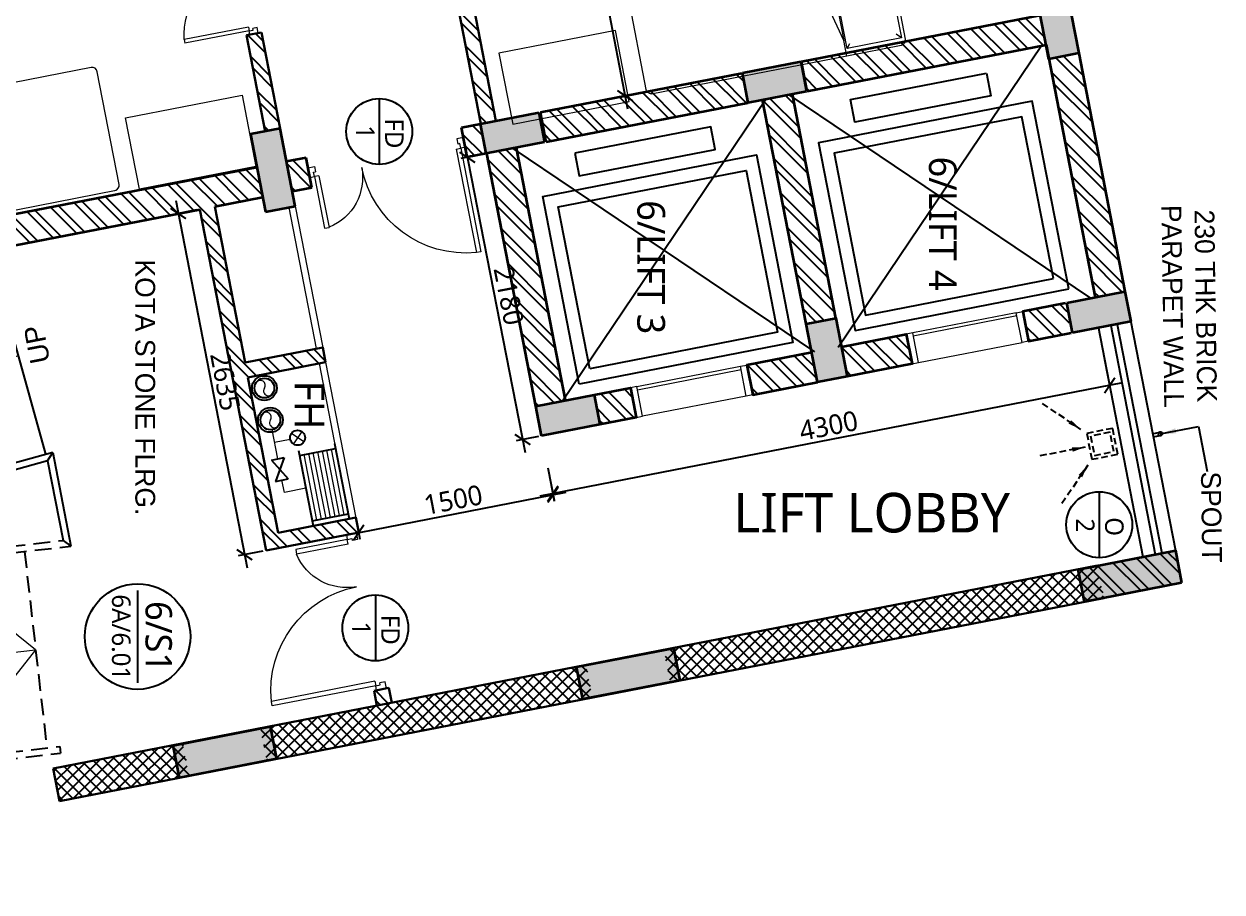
# Model space of a CAD drawing. Header units: millimetres. Extents: x -1127141 to 1597693, y -1835560 to -399335.
# Drawn here: x 1377542 to 1386623, y -521985 to -515405 of the extents above; entities that cross this region are included whole.
import ezdxf
from ezdxf.enums import TextEntityAlignment as Align

# ---------------------------------------------------------------- set-up
doc = ezdxf.new("R2010")
doc.units = ezdxf.units.MM
doc.header["$MEASUREMENT"] = 0
doc.header["$PDMODE"] = 67
doc.linetypes.add('DASHED2', pattern=[0.375, 0.25, -0.125])
doc.linetypes.add('HIDDEN2', pattern=[4.7625, 3.175, -1.5875])
for name, color, linetype in [('A-Anno Tags', 6, 'Continuous'), ('A-Elevation', 4, 'Continuous'), ('A-Steps', 3, 'Continuous'), ('A-Wall Patt', 8, 'Continuous'), ('Anno_Frames', 7, 'Continuous'), ('Anno_Labels', 7, 'Continuous'), ('Dimension', 32, 'Continuous'), ('elel', 6, 'Continuous'), ('S-Conc Patt', 9, 'Continuous')]:
    doc.layers.add(name, color=color, linetype=linetype)
for name, color, linetype, lineweight in [('A-Detail Lines', 8, 'Continuous', 25), ('A-Door', 4, 'Continuous', 9), ('A-Wall Sec', 1, 'Continuous', 30), ('A-WIN', 5, 'Continuous', 25), ('column hatch', 12, 'Continuous', 5), ('frntr', 32, 'Continuous', 9), ('S-Concrete', 40, 'Continuous', 30), ('STAIR', 3, 'Continuous', 9), ('text', 7, 'Continuous', 9), ('Wall HATCH', 8, 'Continuous', 15)]:
    doc.layers.add(name, color=color, linetype=linetype, lineweight=lineweight)
doc.styles.add('IIITD @ 100', font='trebuc.ttf', dxfattribs={"height": 210})
doc.styles.get("Standard").update_dxf_attribs({"font": 'trebuc.ttf'})
doc.dimstyles.new('IIITD_WD_M @ 100', dxfattribs={"dimscale": 100, "dimtxt": 1.5, "dimasz": 1, "dimexe": 0.5, "dimexo": 0.25, "dimgap": 0.3, "dimtad": 1, "dimdec": 0, "dimrnd": 5, "dimzin": 0, "dimdsep": 46, "dimtxsty": 'Standard', "dimblk": 'ARCHTICK', "dimcen": 0.2, "dimdle": 1, "dimclrd": 256, "dimclre": 256, "dimadec": 0, "dimazin": 0, "dimtfac": 1, "dimtdec": 0, "dimtofl": 0, "dimtmove": 0, "dimatfit": 0, "dimfxl": 2, "dimfxlon": 1, "dimtolj": 1, "dimtzin": 0, "dimlwd": -1, "dimlwe": -1, "dimarcsym": 0})
pattern_1 = [(315, (1446119.96, 119232.96), (106.066017, 106.066017), []), (315, (1446119.96, 119162.25), (106.066017, 106.066017), [])]
pattern_2 = [(315, (1445308.53, 119140.81), (106.066017, 106.066017), []), (315, (1445308.53, 119070.1), (106.066017, 106.066017), [])]

# ---------------------------------------------------------------- blocks, each defined once
blk = doc.blocks.new('Lift Door')
at = {"layer": 'A-Door'}
for p, q in [((-15860, -5817.2), (-15860, -6617.2)), ((-15655, -6617.2), (-15655, -5817.2)), ((-15630, -6617.2), (-15630, -5817.2))]:
    blk.add_line(p, q, dxfattribs=at)
for points in [[(-15860, -5767.2), (-15860, -5817.2), (-15630, -5817.2), (-15630, -5767.2)], [(-15860, -6667.2), (-15860, -6617.2), (-15630, -6617.2), (-15630, -6667.2)]]:
    blk.add_lwpolyline(points, dxfattribs=at)
blk = doc.blocks.new('Lift Room')
at = {"layer": 'A-Detail Lines'}
for p, q in [((-15630, 122925.3), (-13680, 124875.3)), ((-15630, 124875.3), (-13680, 122925.3))]:
    blk.add_line(p, q, dxfattribs=at)
blk.add_lwpolyline([(-15430, 124625.3), (-14180, 124625.3), (-14180, 123175.3), (-15430, 123175.3)], close=True, dxfattribs=at)
at = {"layer": 'A-Elevation'}
for points in [[(-15530, 124725.3), (-14080, 124725.3), (-14080, 123075.3), (-15530, 123075.3)], [(-13805, 124425.3), (-13980, 124425.3), (-13980, 123375.3), (-13805, 123375.3)]]:
    blk.add_lwpolyline(points, close=True, dxfattribs=at)
blk = doc.blocks.new('Door 1200')
at = {"layer": 'A-Door', "color": 5, "lineweight": 18}
for p, q in [((524083.6, 16182.3), (524083.6, 16132.3)), ((524083.6, 16182.3), (524158.6, 16182.3)), ((524158.6, 16182.3), (524158.6, 16147.3)), ((524083.6, 16132.3), (524123.6, 16132.3)), ((524123.6, 16147.3), (524123.6, 16132.3)), ((524158.6, 16147.3), (524123.6, 16147.3)), ((524158.6, 16147.3), (524557.1, 16147.3)), ((524158.6, 16112.3), (524158.6, 16147.3)), ((524158.6, 16112.3), (524557.1, 16112.3)), ((524557.1, 16147.3), (524557.1, 16112.3)), ((524083.6, 15032.3), (524123.6, 15032.3)), ((524083.6, 14982.3), (524083.6, 15032.3)), ((524123.6, 15017.3), (524123.6, 15032.3)), ((524158.6, 15017.3), (524123.6, 15017.3)), ((524158.6, 15052.3), (524957.9, 15052.4)), ((524158.6, 15052.3), (524158.6, 15017.3)), ((524158.6, 15017.3), (524957.9, 15017.4)), ((524158.6, 14982.3), (524158.6, 15017.3)), ((524957.9, 15017.4), (524957.9, 15052.4)), ((524083.6, 14982.3), (524158.6, 14982.3))]:
    blk.add_line(p, q, dxfattribs=at)
at = {"layer": 'A-Door', "lineweight": 18}
for centre, radius, start, end in [((524154.5, 16192.8), 410.5, 270.56949, 348.69202), ((524156.8, 14977.8), 804.5, 5.31466, 89.87159)]:
    blk.add_arc(centre, radius, start, end, dxfattribs=at)
blk = doc.blocks.new('Col Hostel Boys')
at = {"layer": 'S-Conc Patt'}
h = blk.add_hatch(color=256, dxfattribs=at)
h.paths.add_polyline_path([(288406.2, -75966.6), (288856.2, -75966.6), (288856.2, -76216.6), (288406.2, -76216.6)])
h.paths.add_polyline_path([(288406.2, -75666.6), (288856.2, -75666.6), (288856.2, -75916.6), (288406.2, -75916.6)])
h.paths.add_polyline_path([(306514.5, -68894.6), (307250.7, -68751.6), (307298.4, -68997), (306562.2, -69140)])
h.paths.add_polyline_path([(290846.8, -72196.7), (290799.1, -71951.3), (291820, -71752.8), (291867.7, -71998.2)])
h.paths.add_polyline_path([(303509.8, -69735.2), (303462.1, -69489.8), (304483, -69291.4), (304530.7, -69536.8)])
h.paths.add_polyline_path([(300344.1, -70350.6), (300296.4, -70105.2), (301317.3, -69906.7), (301365, -70152.1)])
h.paths.add_polyline_path([(297178.3, -70965.9), (297130.6, -70720.5), (298151.5, -70522.1), (298199.2, -70767.5)])
h.paths.add_polyline_path([(294012.6, -71581.3), (293964.9, -71335.9), (294985.8, -71137.5), (295033.5, -71382.9)])
h.paths.add_polyline_path([(301924.3, -61578.1), (301876.5, -61332.7), (302897.4, -61134.3), (302945.1, -61379.7)])
h.paths.add_polyline_path([(298758.5, -62193.5), (298710.8, -61948.1), (299731.7, -61749.6), (299779.4, -61995)])
h.paths.add_polyline_path([(295592.4, -62806.8), (295544.7, -62561.4), (296565.6, -62363), (296613.3, -62608.4)])
h.paths.add_polyline_path([(286095.1, -64652.9), (286047.4, -64407.5), (287068.3, -64209), (287116, -64454.4)])
h.paths.add_polyline_path([(289260.9, -64037.5), (289213.2, -63792.1), (290234.1, -63593.7), (290281.8, -63839.1)])
h.paths.add_polyline_path([(292426.6, -63422.2), (292378.9, -63176.8), (293399.8, -62978.3), (293447.5, -63223.7)])
h.paths.add_polyline_path([(300549, -66714.1), (300592.9, -66939.9), (299856.6, -67083), (299812.8, -66857.2)])
h.paths.add_polyline_path([(300219, -65016.6), (300262.9, -65242.3), (299526.7, -65385.4), (299482.8, -65159.7)])
h.paths.add_polyline_path([(294217.5, -67944.8), (294261.4, -68170.6), (293525.1, -68313.7), (293481.2, -68087.9)])
h.paths.add_polyline_path([(293887.5, -66247.3), (293931.4, -66473.1), (293195.2, -66616.2), (293151.3, -66390.4)])
h.paths.add_polyline_path([(287864.9, -69179.6), (287908.8, -69405.4), (287172.6, -69548.5), (287128.7, -69322.7)])
h.paths.add_polyline_path([(287535, -67482.1), (287578.9, -67707.9), (286842.6, -67851), (286798.7, -67625.2)])
h.paths.add_polyline_path([(310825.1, -66438), (310682, -65701.8), (310927.4, -65654.1), (311070.5, -66390.3)])
h.paths.add_polyline_path([(283907.7, -75916.6), (283158, -75916.6), (283158, -75666.6), (283907.7, -75666.6)])
h.paths.add_polyline_path([(280812.8, -75916.6), (280062.8, -75916.6), (280062.8, -75666.6), (280812.8, -75666.6)])
h.paths.add_polyline_path([(277777.8, -75916.6), (277027.8, -75916.6), (277027.8, -75666.6), (277777.8, -75666.6)])
h.paths.add_polyline_path([(306738.2, -65511.7), (306149.3, -65626.2), (306193.2, -65852), (306782.1, -65737.5)])
h.paths.add_polyline_path([(310230.8, -63380.4), (310087.7, -62644.2), (310333.1, -62596.5), (310476.2, -63332.7)])
h.paths.add_polyline_path([(309491.5, -59577.3), (309348.4, -58841.1), (309593.8, -58793.4), (309736.9, -59529.6)])
h.paths.add_polyline_path([(305137.2, -59659.7), (305579, -59573.8), (305622.9, -59799.6), (305181.1, -59885.5)])
h.paths.add_polyline_path([(305727.7, -62121.6), (305641.8, -61679.9), (305867.6, -61636), (305953.5, -62077.7)])
h.paths.add_polyline_path([(307471.1, -59664.5), (307385.2, -59222.7), (307610.9, -59178.8), (307696.8, -59620.6)])
h.paths.add_polyline_path([(308253.2, -63688.5), (308167.3, -63246.8), (308393.1, -63202.9), (308479, -63644.6)])
h.paths.add_polyline_path([(308072.7, -61553.6), (307630.9, -61639.5), (307587.1, -61413.7), (308028.8, -61327.9)])
h.paths.add_polyline_path([(306253.8, -63622.4), (306339.7, -64064.1), (306113.9, -64108), (306028, -63666.3)])
h.paths.add_polyline_path([(281757.2, -62757.5), (281021, -62900.6), (280973.3, -62655.2), (281709.5, -62512.1)])
h.paths.add_polyline_path([(283927.1, -68417.7), (283812.6, -67828.7), (284038.4, -67784.8), (284152.8, -68373.8)])
h.paths.add_polyline_path([(283226.5, -70316.3), (282490.2, -70459.4), (282446.4, -70233.6), (283182.6, -70090.5)])
h.paths.add_polyline_path([(283806.7, -63867.1), (283070.5, -64010.2), (283022.8, -63764.8), (283759, -63621.7)])
h.paths.add_polyline_path([(289543.9, -77987.4), (289543.9, -78196.1), (289655.6, -78384.9), (289562.4, -78465.1), (289473.3, -78538.2), (289313.9, -78287.4), (289313.9, -77987.4)])
h.paths.add_polyline_path([(282842.8, -76216.6), (282242.8, -76216.6), (282242.8, -75966.6), (282842.8, -75966.6)])
h.paths.add_polyline_path([(277777.8, -76216.6), (277027.8, -76216.6), (277027.8, -75966.6), (277777.8, -75966.6)])
h.paths.add_polyline_path([(285497.8, -75966.6), (286097.8, -75966.6), (286097.8, -76216.6), (285497.8, -76216.6)])
h.paths.add_polyline_path([(280812.8, -76216.6), (280062.8, -76216.6), (280062.8, -75966.6), (280812.8, -75966.6)])
h.paths.add_polyline_path([(282896.4, -68618), (282160.1, -68761.2), (282112.4, -68515.8), (282848.7, -68372.6)])
h.paths.add_polyline_path([(283904.8, -73806), (283168.6, -73949.1), (283120.9, -73703.7), (283857.1, -73560.5)])
h.paths.add_polyline_path([(283524.1, -62414.1), (282787.9, -62557.2), (282740.2, -62311.7), (283476.4, -62168.6)])
h.paths.add_polyline_path([(278214.9, -63446.1), (277478.7, -63589.2), (277431, -63343.8), (278167.2, -63200.7)])
h.paths.add_polyline_path([(279357.6, -69305.9), (278621.4, -69449), (278573.7, -69203.6), (279309.9, -69060.5)])
h.paths.add_polyline_path([(288587.3, -72895.8), (287777.4, -73053.2), (287729.7, -72807.8), (288539.6, -72650.4)])
h.paths.add_polyline_path([(277277.8, -69455.5), (277277.8, -70103.4), (277027.8, -70103.4), (277027.8, -69503.4)])
h.paths.add_polyline_path([(299093.4, -103107.3), (298343.4, -103107.3), (298343.4, -102857.3), (299093.4, -102857.3)])
h.paths.add_polyline_path([(299093.4, -97827.3), (298343.4, -97827.3), (298343.4, -97597.3), (299093.4, -97597.3)])
h.paths.add_polyline_path([(299093.4, -94297.3), (298343.4, -94297.3), (298343.4, -94047.3), (299093.4, -94047.3)])
h.paths.add_polyline_path([(299093.4, -99557.3), (298343.4, -99557.3), (298343.4, -99327.3), (299093.4, -99327.3)])
h.paths.add_polyline_path([(293833.4, -103107.3), (293083.4, -103107.3), (293083.4, -102857.3), (293833.4, -102857.3)])
h.paths.add_polyline_path([(293833.4, -97827.3), (293083.4, -97827.3), (293083.4, -97597.3), (293833.4, -97597.3)])
h.paths.add_polyline_path([(293833.4, -94297.3), (293083.4, -94297.3), (293083.4, -94047.3), (293833.4, -94047.3)])
h.paths.add_polyline_path([(293833.4, -99557.3), (293083.4, -99557.3), (293083.4, -99327.3), (293833.4, -99327.3)])
h.paths.add_polyline_path([(288573.4, -97827.3), (287823.4, -97827.3), (287823.4, -97597.3), (288573.4, -97597.3)])
h.paths.add_polyline_path([(283728.4, -92027.3), (282978.4, -92027.3), (282978.4, -92277.3), (283728.4, -92277.3)])
h.paths.add_polyline_path([(280062.8, -92027.3), (280812.8, -92027.3), (280812.8, -92277.3), (280062.8, -92277.3)])
h.paths.add_polyline_path([(277027.8, -92027.3), (277777.8, -92027.3), (277777.8, -92277.3), (277027.8, -92277.3)])
h.paths.add_polyline_path([(308478.4, -94297.3), (307878.4, -94297.3), (307878.4, -94047.3), (308478.4, -94047.3)])
h.paths.add_polyline_path([(283803.4, -94047.3), (283053.4, -94047.3), (283053.4, -94297.3), (283803.4, -94297.3)])
h.paths.add_polyline_path([(288573.4, -94297.3), (287823.4, -94297.3), (287823.4, -94047.3), (288573.4, -94047.3)])
h.paths.add_polyline_path([(304278.4, -94297.3), (303678.4, -94297.3), (303678.4, -94047.3), (304278.4, -94047.3)])
h.paths.add_polyline_path([(307878.4, -97597.3), (308478.4, -97597.3), (308478.4, -97827.3), (307878.4, -97827.3)])
h.paths.add_polyline_path([(304278.4, -97827.3), (303678.4, -97827.3), (303678.4, -97597.3), (304278.4, -97597.3)])
h.paths.add_polyline_path([(285603.4, -104067.3), (284853.4, -104067.3), (284853.4, -103817.3), (285603.4, -103817.3)])
h.paths.add_polyline_path([(277277.8, -99577.3), (277277.8, -98827.3), (277027.8, -98827.3), (277027.8, -99577.3)])
h.paths.add_polyline_path([(280198.3, -99577.3), (279448.3, -99577.3), (279448.3, -99327.3), (280198.3, -99327.3)])
h.paths.add_polyline_path([(285603.4, -105547.3), (284853.4, -105547.3), (284853.4, -105297.3), (285603.4, -105297.3)])
h.paths.add_polyline_path([(283803.4, -105547.3), (283053.4, -105547.3), (283053.4, -105297.3), (283803.4, -105297.3)])
h.paths.add_polyline_path([(283803.4, -99577.3), (283053.4, -99577.3), (283053.4, -99327.3), (283803.4, -99327.3)])
h.paths.add_polyline_path([(283803.4, -97827.3), (283053.4, -97827.3), (283053.4, -97597.3), (283803.4, -97597.3)])
h.paths.add_polyline_path([(284853.4, -99927.3), (284853.4, -99327.3), (285083.4, -99327.3), (285083.4, -99927.3)])
h.paths.add_polyline_path([(306043.4, -99777.3), (306043.4, -99327.3), (306273.4, -99327.3), (306273.4, -99777.3)])
h.paths.add_polyline_path([(303758.4, -99327.3), (304208.4, -99327.3), (304208.4, -99557.3), (303758.4, -99557.3)])
h.paths.add_polyline_path([(306043.4, -103817.3), (306043.4, -103367.3), (306273.4, -103367.3), (306273.4, -103817.3)])
h.paths.add_polyline_path([(303863.4, -103817.3), (303863.4, -103367.3), (304093.4, -103367.3), (304093.4, -103817.3)])
h.paths.add_polyline_path([(306273.4, -101687.3), (305823.4, -101687.3), (305823.4, -101457.3), (306273.4, -101457.3)])
h.paths.add_polyline_path([(303863.4, -101797.3), (303863.4, -101347.3), (304093.4, -101347.3), (304093.4, -101797.3)])
h.paths.add_polyline_path([(308063.4, -99927.3), (308063.4, -99327.3), (308293.4, -99327.3), (308293.4, -99927.3)])
h.paths.add_polyline_path([(287809.3, -90238.6), (287720.3, -90165.5), (287516.8, -90385.8), (287516.8, -90685.8), (287746.8, -90685.8), (287746.8, -90477.1), (287893, -90317.5)])
h.paths.add_polyline_path([(288313.4, -104067.3), (288313.4, -103317.3), (288063.4, -103317.3), (288063.4, -104067.3)])
h.paths.add_polyline_path([(308043.4, -103816.6), (308043.4, -103216.6), (308293.4, -103216.6), (308293.4, -103816.6)])
h.paths.add_polyline_path([(277027.8, -91727.3), (277777.8, -91727.3), (277777.8, -91977.3), (277027.8, -91977.3)])
h.paths.add_polyline_path([(286097.8, -91977.3), (285497.8, -91977.3), (285497.8, -91727.3), (286097.8, -91727.3)])
h.paths.add_polyline_path([(282242.8, -81227.3), (282842.8, -81227.3), (282842.8, -81457.3), (282242.8, -81457.3)])
h.paths.add_polyline_path([(282842.8, -91977.3), (282242.8, -91977.3), (282242.8, -91727.3), (282842.8, -91727.3)])
h.paths.add_polyline_path([(282242.8, -86487.3), (282842.8, -86487.3), (282842.8, -86717.3), (282242.8, -86717.3)])
h.paths.add_polyline_path([(280812.8, -81457.3), (280212.8, -81457.3), (280212.8, -81227.3), (280812.8, -81227.3)])
h.paths.add_polyline_path([(280812.8, -86717.3), (280212.8, -86717.3), (280212.8, -86487.3), (280812.8, -86487.3)])
h.paths.add_polyline_path([(280062.8, -91727.3), (280812.8, -91727.3), (280812.8, -91977.3), (280062.8, -91977.3)])
h.paths.add_polyline_path([(280198.3, -105547.3), (279448.3, -105547.3), (279448.3, -105297.3), (280198.3, -105297.3)])
h.paths.add_polyline_path([(277277.8, -81042.3), (277277.8, -81642.3), (277027.8, -81642.3), (277027.8, -81042.3)])
h.paths.add_polyline_path([(277277.8, -86302), (277277.8, -86902.7), (277027.8, -86902.7), (277027.8, -86302)])
h.paths.add_polyline_path([(286097.8, -81041.6), (286097.8, -81641.6), (285847.8, -81641.6), (285847.8, -81041.6)])
h.paths.add_polyline_path([(286097.8, -86302.3), (286097.8, -86902.3), (285847.8, -86902.3), (285847.8, -86302.3)])
h.paths.add_polyline_path([(288293.4, -99327.3), (288293.4, -100077.3), (288063.4, -100077.3), (288063.4, -99327.3)])
edge = h.paths.add_edge_path()
edge.add_line((313813.4, -103107.3), (313063.4, -103107.3))
edge.add_line((313063.4, -102857.3), (313813.4, -102857.3))
edge.add_line((313063.4, -103107.3), (313063.4, -102857.3))
edge.add_line((313813.4, -97827.3), (313063.4, -97827.3))
edge.add_line((313063.4, -97597.3), (313813.4, -97597.3))
edge.add_line((313063.4, -97827.3), (313063.4, -97597.3))
edge.add_line((313813.4, -94297.3), (313063.4, -94297.3))
edge.add_line((313063.4, -94047.3), (313813.4, -94047.3))
edge.add_line((313063.4, -94297.3), (313063.4, -94047.3))
edge.add_line((313813.4, -99557.3), (313063.4, -99557.3))
edge.add_line((313063.4, -99327.3), (313813.4, -99327.3))
edge.add_line((313063.4, -99557.3), (313063.4, -99327.3))
h.paths.add_polyline_path([(324333.4, -97827.3), (323583.4, -97827.3), (323583.4, -97597.3), (324333.4, -97597.3)])
h.paths.add_polyline_path([(324333.4, -94297.3), (323583.4, -94297.3), (323583.4, -94047.3), (324333.4, -94047.3)])
h.paths.add_polyline_path([(324093.4, -99327.3), (324093.4, -100077.3), (323863.4, -100077.3), (323863.4, -99327.3)])
h.paths.add_polyline_path([(319073.4, -103107.3), (318323.4, -103107.3), (318323.4, -102857.3), (319073.4, -102857.3)])
h.paths.add_polyline_path([(319073.4, -97827.3), (318323.4, -97827.3), (318323.4, -97597.3), (319073.4, -97597.3)])
h.paths.add_polyline_path([(319073.4, -94297.3), (318323.4, -94297.3), (318323.4, -94047.3), (319073.4, -94047.3)])
h.paths.add_polyline_path([(319073.4, -99557.3), (318323.4, -99557.3), (318323.4, -99327.3), (319073.4, -99327.3)])
h.paths.add_polyline_path([(313813.4, -103107.3), (313063.4, -103107.3), (313063.4, -102857.3), (313813.4, -102857.3)], flags=17)
h.paths.add_polyline_path([(313813.4, -97827.3), (313063.4, -97827.3), (313063.4, -97597.3), (313813.4, -97597.3)], flags=17)
h.paths.add_polyline_path([(313813.4, -94297.3), (313063.4, -94297.3), (313063.4, -94047.3), (313813.4, -94047.3)], flags=17)
h.paths.add_polyline_path([(313813.4, -99557.3), (313063.4, -99557.3), (313063.4, -99327.3), (313813.4, -99327.3)], flags=17)
h.paths.add_polyline_path([(331498.4, -104902.3), (331498.4, -104302.3), (331248.4, -104302.3), (331248.4, -104902.3)])
h.paths.add_polyline_path([(331498.4, -94297.3), (330898.4, -94297.3), (330898.4, -94047.3), (331498.4, -94047.3)])
h.paths.add_polyline_path([(327298.4, -94297.3), (326698.4, -94297.3), (326698.4, -94047.3), (327298.4, -94047.3)])
h.paths.add_polyline_path([(331498.4, -97827.3), (330898.4, -97827.3), (330898.4, -97597.3), (331498.4, -97597.3)])
h.paths.add_polyline_path([(327298.4, -97827.3), (326698.4, -97827.3), (326698.4, -97597.3), (327298.4, -97597.3)])
h.paths.add_polyline_path([(331498.4, -100077.3), (331498.4, -99327.3), (331248.4, -99327.3), (331248.4, -100077.3)])
h.paths.add_polyline_path([(326548.4, -104902.3), (327298.4, -104902.3), (327298.4, -104652.3), (326548.4, -104652.3)])
h.paths.add_polyline_path([(327298.4, -100077.3), (327298.4, -99327.3), (327068.4, -99327.3), (327068.4, -100077.3)])
h.paths.add_polyline_path([(323843.4, -104902.3), (323843.4, -104152.3), (324093.4, -104152.3), (324093.4, -104902.3)])
at = {"layer": 'S-Concrete', "lineweight": 35}
for p, q in [((309348.4, -58841.1), (309593.8, -58793.4)), ((309491.5, -59577.3), (309348.4, -58841.1)), ((309593.8, -58793.4), (309736.9, -59529.6)), ((307385.2, -59222.7), (307610.9, -59178.8)), ((307610.9, -59178.8), (307696.8, -59620.6)), ((307471.1, -59664.5), (307385.2, -59222.7)), ((309736.9, -59529.6), (309491.5, -59577.3)), ((305137.2, -59659.7), (305579, -59573.8)), ((305579, -59573.8), (305622.9, -59799.6)), ((307696.8, -59620.6), (307471.1, -59664.5)), ((305622.9, -59799.6), (305181.1, -59885.5)), ((307587.1, -61413.7), (308028.8, -61327.9)), ((308028.8, -61327.9), (308072.7, -61553.6)), ((307630.9, -61639.5), (307587.1, -61413.7)), ((308072.7, -61553.6), (307630.9, -61639.5)), ((305641.8, -61679.9), (305867.6, -61636)), ((305867.6, -61636), (305953.5, -62077.7)), ((305727.7, -62121.6), (305641.8, -61679.9)), ((305953.5, -62077.7), (305727.7, -62121.6)), ((310087.7, -62644.2), (310333.1, -62596.5)), ((310230.8, -63380.4), (310087.7, -62644.2)), ((310333.1, -62596.5), (310476.2, -63332.7)), ((308167.3, -63246.8), (308393.1, -63202.9)), ((308393.1, -63202.9), (308479, -63644.6)), ((308253.2, -63688.5), (308167.3, -63246.8)), ((310476.2, -63332.7), (310230.8, -63380.4)), ((306028, -63666.3), (306253.8, -63622.4)), ((306253.8, -63622.4), (306339.7, -64064.1)), ((308479, -63644.6), (308253.2, -63688.5)), ((306113.9, -64108), (306028, -63666.3)), ((306339.7, -64064.1), (306113.9, -64108)), ((306738.2, -65511.7), (306149.3, -65626.2)), ((306782.1, -65737.5), (306738.2, -65511.7)), ((306149.3, -65626.2), (306193.2, -65852)), ((310682, -65701.8), (310927.4, -65654.1)), ((310927.4, -65654.1), (311070.5, -66390.3)), ((306193.2, -65852), (306782.1, -65737.5)), ((310825.1, -66438), (310682, -65701.8)), ((311070.5, -66390.3), (310825.1, -66438))]:
    blk.add_line(p, q, dxfattribs=at)
blk = doc.blocks.new('Door Tag')
blk.add_line((-3.5, 0), (3.5, 0))
blk.add_circle((0, 0), 4)
blk.add_attdef('DW_NAME', text='', height=2).set_placement((0, 0), align=Align.BOTTOM_CENTER)
blk.add_attdef('SHEET_NO', text='', height=1.4).set_placement((0.053, -0.543), align=Align.TOP_CENTER)
blk = doc.blocks.new('Starting Stair HOSTEL out')
at = {"layer": 'S-Conc Patt', "linetype": 'Continuous'}
blk.add_hatch(color=256, dxfattribs=at).paths.add_polyline_path([(926418.9, 139402.9), (926223.3, 139402.9), (926175.7, 138802.9), (926466.1, 138802.9)])
at = {"layer": 'A-Elevation', "linetype": 'HIDDEN2', "ltscale": 40}
for p, q in [((924800.3, 141066.7), (924433.1, 136435.1)), ((924800.3, 141066.7), (927842.8, 141066.7)), ((924846.5, 141016.7), (924800.3, 141066.7)), ((927796.6, 141016.7), (927841.5, 141066.6)), ((928023.8, 138766.1), (927842.8, 141066.7)), ((924846.5, 141016.7), (924483, 136431.1)), ((924846.5, 141016.7), (927796.6, 141016.7)), ((927974.7, 138752.5), (927796.6, 141016.7)), ((926175.7, 138802.9), (925958.2, 136059.2)), ((926225.9, 138802.9), (926012.3, 136109.2)), ((926452.2, 138342.1), (926416, 138802.9)), ((926501.3, 138355.2), (926466.1, 138802.9)), ((924483, 136431.1), (924433.1, 136435.1))]:
    blk.add_line(p, q, dxfattribs=at)
at = {"layer": 'A-Elevation'}
for p, q in [((928222.9, 136235.7), (928038.2, 138583.8)), ((928173.1, 136231.7), (927989.1, 138570.3)), ((926627.9, 136109.2), (926466.6, 138159.8)), ((926682, 136059.2), (926515.7, 138172.8)), ((928173.1, 136231.7), (928222.9, 136235.7)), ((926012.3, 136109.2), (925958.2, 136059.2)), ((926682, 136059.2), (925958.2, 136059.2)), ((926627.9, 136109.2), (926012.3, 136109.2)), ((926627.9, 136109.2), (926682, 136059.2))]:
    blk.add_line(p, q, dxfattribs=at)
at = {"layer": 'A-Steps', "linetype": 'DASHED2', "ltscale": 500}
for p, q in [((926223.3, 139402.9), (924728, 139521.4)), ((926199.6, 139103.8), (924704.3, 139222.4)), ((926441, 139103.8), (927936.3, 139222.4)), ((926175.9, 138804.8), (924680.6, 138923.3)), ((926464.7, 138804.8), (927960, 138923.3)), ((926152.2, 138505.7), (924656.9, 138624.2)), ((926488.4, 138505.7), (927312.1, 138571)), ((926128.5, 138206.6), (924633.1, 138325.2)), ((926104.7, 137907.6), (924609.4, 138026.1)), ((926081, 137608.5), (924585.7, 137727.1)), ((926057.3, 137309.5), (924562, 137428)), ((926033.6, 137010.4), (924538.3, 137128.9)), ((926009.9, 136711.3), (924514.6, 136829.9)), ((925986.2, 136412.3), (924490.9, 136530.8))]:
    blk.add_line(p, q, dxfattribs=at)
at = {"layer": 'A-Steps'}
for p, q in [((926698, 138221.4), (928007.4, 138325.2)), ((926535.8, 137907.6), (928031.1, 138026.1)), ((926559.5, 137608.5), (928054.8, 137727.1)), ((926583.2, 137309.5), (928078.5, 137428)), ((926606.9, 137010.4), (928102.2, 137128.9)), ((926630.6, 136711.3), (928126, 136829.9)), ((926654.4, 136412.3), (928149.7, 136530.8)), ((926678.1, 136113.2), (928173.4, 136231.8))]:
    blk.add_line(p, q, dxfattribs=at)
at = {"layer": 'S-Concrete', "linetype": 'Continuous'}
for p, q in [((926175.7, 138802.9), (926223.3, 139402.9)), ((926223.3, 139402.9), (926418.9, 139402.9)), ((926466.1, 138802.9), (926418.9, 139402.9)), ((926175.7, 138802.9), (926466.1, 138802.9))]:
    blk.add_line(p, q, dxfattribs=at)
at = {"layer": 'STAIR', "color": 5, "const_width": 1}
for points in [[(926431.4, 138336.6), (927355.9, 138582.7), (927405.2, 138511.2), (927368.3, 138680.8), (927422.4, 138600.4), (928057.9, 138775.4)], [(926431.4, 138150.4), (927355.9, 138396.5), (927405.2, 138325), (927368.3, 138494.6), (927422.4, 138414.2), (928057.9, 138589.3)]]:
    blk.add_lwpolyline(points, dxfattribs=at)
at = {"layer": 'text'}
for p, q in [((925534.9, 140209.8), (925238.5, 136471.5)), ((927098.5, 140209.8), (925534.9, 140209.8)), ((927449.7, 136174.4), (927098.5, 140209.8)), ((925238.5, 136471.5), (925073, 136665.5)), ((925238.5, 136471.5), (925432.5, 136637))]:
    blk.add_line(p, q, dxfattribs=at)
at = {"layer": 'text', "linetype": 'Continuous', "insert": (927362.5, 136095.9), "char_height": 150, "width": 495.151, "attachment_point": 1}
blk.add_mtext('{\\fArial|b0|i0|c0|p34;UP}', dxfattribs=at)
blk = doc.blocks.new('f h')
at = {"layer": 'A-WIN'}
for p, q in [((1011088, -78536.1), (1011088, -79119.7)), ((1011368, -78536.1), (1011368, -79119.7)), ((1010874.1, -78569.6), (1010971.8, -78569.6)), ((1010874.1, -78569.6), (1010971.8, -78734.3)), ((1010971.8, -78569.6), (1010874.1, -78734.3)), ((1011088, -78574.9), (1011368, -78574.9)), ((1010874.1, -78734.3), (1010971.8, -78734.3)), ((1011088, -79080.9), (1011368, -79080.9))]:
    blk.add_line(p, q, dxfattribs=at)
at = {"layer": 'A-WIN', "ltscale": 50}
for centre, radius in [((1010925.4, -78023.2), 93.8), ((1010925.4, -78023.2), 75), ((1010923.8, -78269.1), 93.8), ((1010923.8, -78269.1), 75)]:
    blk.add_circle(centre, radius, dxfattribs=at)
at = {"layer": 'A-WIN'}
blk.add_circle((1011100.2, -78441.2), 56.6, dxfattribs=at)
at = {"layer": 'Wall HATCH'}
for p, q in [((1010923, -78569.6), (1010923, -78343.9)), ((1010923, -78441.2), (1011043.6, -78441.2)), ((1011140.3, -78401.1), (1011060.2, -78481.2)), ((1011140.3, -78481.2), (1011060.2, -78401.1)), ((1011123, -78574.9), (1011123, -79080.9)), ((1011158, -78574.9), (1011158, -79080.9)), ((1011193, -78574.9), (1011193, -79080.9)), ((1011228, -78574.9), (1011228, -79080.9)), ((1011263, -78574.9), (1011263, -79080.9)), ((1011298, -78574.9), (1011298, -79080.9)), ((1011333, -78574.9), (1011333, -79080.9)), ((1010923, -78827.9), (1010923, -78734.3)), ((1011088, -78827.9), (1010923, -78827.9))]:
    blk.add_line(p, q, dxfattribs=at)
at = {"layer": 'Wall HATCH', "ltscale": 50}
for centre in [(1010899, -77996.6), (1010897.5, -78242.4)]:
    blk.add_arc(centre, 37.5, 314.62668, 134.62668, dxfattribs=at)
at = {"layer": 'Wall HATCH'}
for centre in [(1010951.7, -78049.9), (1010950.1, -78295.8)]:
    blk.add_arc(centre, 37.5, 134.62668, 314.62668, dxfattribs=at)
blk = doc.blocks.new('*U29')
at = {"layer": 'A-Anno Tags'}
blk.add_lwpolyline([(-250, 0), (250, 0)], dxfattribs=at)
blk.add_circle((0, 0), 250, dxfattribs=at)
at = {"layer": 'Anno_Frames', "color": 7}
for tag, rotation, p in [('ENTITY', 359.76079, (14.9, 184.7)), ('ENTITYNO', 0.17569, (4.1, -35.7))]:
    blk.add_attdef(tag, text='', height=140, rotation=rotation, dxfattribs=at).set_placement(p, align=Align.TOP_CENTER)
blk = doc.blocks.new('_ArchTick')
at = {"color": 0, "linetype": 'ByBlock', "const_width": 0.15}
blk.add_lwpolyline([(-0.5, -0.5), (0.5, 0.5)], dxfattribs=at)
blk = doc.blocks.new('*D132')
at = {"layer": 'A-Anno Tags', "transparency": 16777216}
for p, q in [((1385733.1, -517948.5), (1385780.8, -518193.9)), ((1385869.5, -518125.8), (1381452.3, -518984.4)), ((1381512.3, -518769), (1381560, -519014.4))]:
    blk.add_line(p, q, dxfattribs=at)
at = {"layer": 'Defpoints', "color": 0, "transparency": 16777216}
for p in [(1385686.2, -517706.9), (1381465.3, -518527.3), (1381550.5, -518965.3)]:
    blk.add_point(p, dxfattribs=at)
at = {"layer": 'A-Anno Tags', "transparency": 16777216, "xscale": 100, "yscale": 100, "zscale": 100}
for p, rotation in [((1385771.3, -518144.9), 10.9998258172256), ((1381550.5, -518965.3), 190.9998258172256)]:
    blk.add_blockref('_ArchTick', p, dxfattribs=dict(at, rotation=rotation))
at = {"layer": 'A-Anno Tags', "color": 0, "transparency": 16777216, "insert": (1383640.6, -518450.7), "char_height": 150, "attachment_point": 5, "rotation": 10.99983}
blk.add_mtext('\\A1;4300', dxfattribs=at)
blk = doc.blocks.new('*D133')
at = {"layer": 'A-Anno Tags', "transparency": 16777216}
for p, q in [((1381535, -518885.5), (1381561.7, -519023)), ((1379980.8, -519279.3), (1381650.3, -518954.8)), ((1380061.7, -519171.9), (1380088.5, -519309.3))]:
    blk.add_line(p, q, dxfattribs=at)
at = {"layer": 'Defpoints', "color": 0, "transparency": 16777216}
for p in [(1381530.2, -518861), (1381552.1, -518973.9), (1380057, -519147.3)]:
    blk.add_point(p, dxfattribs=at)
at = {"layer": 'A-Anno Tags', "transparency": 16777216, "xscale": 100, "yscale": 100, "zscale": 100}
for p, rotation in [((1381552.1, -518973.9), 10.99982564779627), ((1380078.9, -519260.2), 190.9998256477963)]:
    blk.add_blockref('_ArchTick', p, dxfattribs=dict(at, rotation=rotation))
at = {"layer": 'A-Anno Tags', "color": 0, "transparency": 16777216, "insert": (1380795.2, -519012.7), "char_height": 150, "attachment_point": 5, "rotation": 10.99983}
blk.add_mtext('\\A1;1500', dxfattribs=at)
blk = doc.blocks.new('*D137')
at = {"layer": 'A-Anno Tags', "transparency": 16777216}
for p, q in [((1381496.8, -512854.6), (1382117.2, -516047.4)), ((1381319.5, -512990.9), (1381564.9, -512943.2)), ((1381901.8, -515987.4), (1382147.2, -515939.7))]:
    blk.add_line(p, q, dxfattribs=at)
at = {"layer": 'Defpoints', "color": 0, "transparency": 16777216}
for p in [(1380535.9, -513143.2), (1382098.1, -515949.2), (1381118.2, -516139.6)]:
    blk.add_point(p, dxfattribs=at)
at = {"layer": 'A-Anno Tags', "transparency": 16777216, "xscale": 100, "yscale": 100, "zscale": 100}
for p, rotation in [((1381515.8, -512952.8), 100.9973659098817), ((1382098.1, -515949.2), 280.9973659098816)]:
    blk.add_blockref('_ArchTick', p, dxfattribs=dict(at, rotation=rotation))
at = {"layer": 'A-Anno Tags', "color": 0, "transparency": 16777216, "insert": (1381911.4, -514430.7), "char_height": 150, "attachment_point": 5, "rotation": 280.99737}
blk.add_mtext('\\A1;3050', dxfattribs=at)
blk = doc.blocks.new('*D147')
at = {"layer": 'A-Anno Tags', "transparency": 16777216}
for p, q in [((1380882.8, -516318.1), (1381340.8, -518653.6)), ((1381021.3, -516392.8), (1380853, -516425.8)), ((1381440.8, -518532.1), (1381272.5, -518565.1))]:
    blk.add_line(p, q, dxfattribs=at)
at = {"layer": 'Defpoints', "color": 0, "transparency": 16777216}
for p in [(1381045.8, -516388), (1381465.3, -518527.3), (1381321.5, -518555.5)]:
    blk.add_point(p, dxfattribs=at)
at = {"layer": 'A-Anno Tags', "transparency": 16777216, "xscale": 100, "yscale": 100, "zscale": 100}
for p, rotation in [((1380902, -516416.2), 101.0940094663191), ((1381321.5, -518555.5), 281.0940094663191)]:
    blk.add_blockref('_ArchTick', p, dxfattribs=dict(at, rotation=rotation))
at = {"layer": 'A-Anno Tags', "color": 0, "transparency": 16777216, "insert": (1381216.1, -517465.4), "char_height": 150, "attachment_point": 5, "rotation": 281.09401}
blk.add_mtext('\\A1;2180', dxfattribs=at)
blk = doc.blocks.new('*D151')
at = {"layer": 'A-Anno Tags', "transparency": 16777216}
for p, q in [((1378691.9, -516743.8), (1379232.6, -519526.6)), ((1378850, -516814.9), (1378661.9, -516851.5)), ((1379352.5, -519401.4), (1379164.4, -519437.9))]:
    blk.add_line(p, q, dxfattribs=at)
at = {"layer": 'Defpoints', "color": 0, "transparency": 16777216}
for p in [(1378874.5, -516810.2), (1379213.5, -519428.4), (1379377, -519396.6)]:
    blk.add_point(p, dxfattribs=at)
at = {"layer": 'A-Anno Tags', "transparency": 16777216, "xscale": 100, "yscale": 100, "zscale": 100}
for p, rotation in [((1378711, -516841.9), 100.9948946020805), ((1379213.5, -519428.4), 280.9948946020805)]:
    blk.add_blockref('_ArchTick', p, dxfattribs=dict(at, rotation=rotation))
at = {"layer": 'A-Anno Tags', "color": 0, "transparency": 16777216, "insert": (1379066.9, -518114.8), "char_height": 150, "attachment_point": 5, "rotation": 280.99489}
blk.add_mtext('\\A1;2635', dxfattribs=at)
blk = doc.blocks.new('A$C11CD41BF')
at = {"layer": 'frntr'}
for p, q in [((-39.7, 1920), (-39.8, 1500)), ((870.3, 1959.8), (0.3, 1960)), ((15.5, 1933.8), (15.4, 1513.8)), ((15.5, 1933.8), (50.3, 1900)), ((825.5, 1933.6), (15.5, 1933.8)), ((825.4, 1513.6), (825.5, 1933.6)), ((910.2, 1499.8), (910.3, 1919.8)), ((-39.8, 1500), (-40, -9.4)), ((-39.8, 1500), (80.2, 1500)), ((15.4, 1513.8), (50.3, 1540)), ((15.4, 1513.8), (825.4, 1513.6)), ((910.2, 1499.8), (80.2, 1500)), ((80.2, 1500), (910.2, 1294.7)), ((825.4, 1513.6), (790.3, 1539.9)), ((910.2, 1302.2), (910.2, 1499.8)), ((910, -1.5), (910.2, 1302.2)), ((0, -40), (870, -40.2))]:
    blk.add_line(p, q, dxfattribs=at)
for centre, start, end in [((0.3, 1920), 89.98962, 179.98962), ((0.3, 1920), 89.98962, 179.98962), ((870.3, 1919.8), 359.98962, 89.98962), ((0, 0), 179.98962, 269.98962), ((870, -0.2), 269.98962, 359.98962)]:
    blk.add_arc(centre, 40, start, end, dxfattribs=at)
blk = doc.blocks.new('furn')
at = {"layer": 'frntr'}
for p, q in [((343143.4, -236928.1), (343683.3, -236823.3)), ((343874.1, -237805.2), (343683.3, -236823.3)), ((343334.2, -237910.1), (343143.4, -236928.1)), ((342109.5, -237129.3), (341569.6, -237234.1)), ((342300.1, -238111), (342109.5, -237129.3)), ((341569.6, -237234.1), (341760.4, -238215.8)), ((343334.2, -237910.1), (343874.1, -237805.2)), ((341760.4, -238215.8), (342300.1, -238111)), ((344744.9, -239836.2), (344205, -239941.2)), ((344916.7, -240719), (344744.9, -239836.2)), ((344205, -239941.2), (344376.8, -240824)), ((341709.3, -240426.8), (342249.3, -240322)), ((342249.3, -240322), (342420.7, -241204.8)), ((342420.7, -241204.8), (342255, -240351.4)), ((341880.8, -241309.7), (341709.4, -240426.8)), ((344376.8, -240824), (344916.7, -240719)), ((342420.7, -241204.8), (341880.8, -241309.7))]:
    blk.add_line(p, q, dxfattribs=at)
at = {"layer": 'frntr', "xscale": -1, "rotation": 10.99999999940371}
blk.add_blockref('A$C11CD41BF', (344646.6, -239667.7), dxfattribs=at)
at = {"layer": 'frntr', "rotation": 10.99999999940366}
blk.add_blockref('A$C11CD41BF', (341774.9, -240232.7), dxfattribs=at)
blk = doc.blocks.new('Door 1000 plan')
at = {"layer": 'A-Door', "color": 5, "lineweight": 18}
for p, q in [((338.8, 571.7), (367.4, 577.3)), ((433.6, 84.3), (338.8, 571.7)), ((462.2, 89.8), (367.4, 577.3)), ((-528.3, 403.2), (-556.9, 397.6)), ((-462.2, -89.8), (-556.9, 397.6)), ((-433.6, -84.3), (-528.3, 403.2)), ((490.8, 95.4), (462.2, 89.8)), ((502.7, 34.1), (490.8, 95.4)), ((433.6, 84.3), (462.2, 89.8)), ((467.7, 61.2), (455.5, 58.8)), ((461.8, 26.1), (455.5, 58.8)), ((502.7, 34.1), (461.8, 26.1)), ((462.2, 89.8), (467.7, 61.2)), ((-490.8, -95.4), (-462.2, -89.8)), ((-433.6, -84.3), (-462.2, -89.8)), ((-462.2, -89.8), (-456.6, -118.5)), ((-478.9, -156.8), (-490.8, -95.4)), ((-478.9, -156.8), (-438, -148.8)), ((-456.6, -118.5), (-444.3, -116.1)), ((-438, -148.8), (-444.3, -116.1))]:
    blk.add_line(p, q, dxfattribs=at)
at = {"layer": 'A-Door', "lineweight": 18}
for centre, start, end in [((490.8, 95.4), 107.69977, 191), ((-490.8, -95.4), 11, 94.29843)]:
    blk.add_arc(centre, 500, start, end, dxfattribs=at)
blk = doc.blocks.new('YTYTUIYT')
at = {"layer": 'A-Anno Tags'}
for p, q in [((40251.7, 258907.1), (40240.9, 258962.6)), ((40275.3, 258911.7), (40264.5, 258967.2))]:
    blk.add_line(p, q, dxfattribs=at)
at = {"layer": 'A-Anno Tags', "extrusion": (0, 0, -1)}
blk.add_ellipse((40252.7, 258964.9), major_axis=(3.4, -17.4), ratio=0.677901, dxfattribs=at)
at = {"layer": 'A-Detail Lines', "linetype": 'DASHED2', "ltscale": 200}
for points in [[(40407, 258642.3), (40210.7, 258604.2), (40248.8, 258407.9), (40445.2, 258446)], [(40387.2, 258613), (40240, 258584.4), (40268.6, 258437.2), (40415.9, 258465.8)]]:
    blk.add_lwpolyline(points, close=True, dxfattribs=at)
at = {"layer": 'A-Elevation'}
for p, q in [((39389.9, 258739.6), (41137.1, 259079.2)), ((39437.6, 258494.1), (41184.8, 258833.8))]:
    blk.add_line(p, q, dxfattribs=at)
at = {"layer": 'elel'}
for p, q in [((39410, 258636.5), (41157.1, 258976.1)), ((39419.5, 258587.4), (41166.6, 258927))]:
    blk.add_line(p, q, dxfattribs=at)
at = {"layer": 'Anno_Frames'}
blk.add_blockref('*U29', (40941.2, 258502.2), dxfattribs=at).add_auto_attribs({'ENTITY': 'O', 'ENTITYNO': '2'})
at = {"layer": 'A-Anno Tags', "char_height": 150, "attachment_point": 5, "rotation": 0.81122, "style": 'IIITD @ 100'}
for s, insert, width in [('{\\fCentury Gothic|b0|i0|c0|p34;230 THK BRICK\\PPARAPET WALL}', (39284.8, 259184.7), 4089.554), ('{\\fCentury Gothic|b0|i0|c0|p34;SPOUT}', (40883.4, 259352.3), 720.843)]:
    blk.add_mtext(s, dxfattribs=dict(at, insert=insert, width=width))
at = {"layer": 'A-Anno Tags'}
blk.add_leader([(40252.7, 258964.9), (40196.5, 259254.2), (40536.8, 259320.3)], dimstyle='IIITD_WD_M @ 100', override={"dimasz": 1.2, "dimclrd": 256, "dimfxl": 0.18}, dxfattribs=at)
at = {"layer": 'A-Detail Lines', "linetype": 'DASHED2', "ltscale": 200}
for points in [[(40218.3, 258362.6), (40021.8, 258071.2)], [(40353, 258396.3), (40420, 258051.2)], [(40490.4, 258415.5), (40781.8, 258219)]]:
    blk.add_leader(points, dimstyle='IIITD_WD_M @ 100', override={"dimfxl": 2}, dxfattribs=at)

msp = doc.modelspace()

# ---------------------------------------------------------------- hatches: boundary and pattern name
at = {"layer": 'A-Wall Patt'}
h = msp.add_hatch(dxfattribs=at)
h.set_pattern_fill('ANSI32', color=256, scale=400, style=0)
h.set_pattern_definition([(315, (1127189.63, -478259.64), (106.06602, 106.06602), []), (315, (1127189.63, -478330.35), (106.06602, 106.06602), [])])
h.paths.add_polyline_path([(1376375.6, -500810.4), (1376576.9, -501846.1), (1376689.8, -501824.1), (1376265.2, -499640), (1376152.4, -499662), (1376353.7, -500697.5), (1373246.9, -501301.4), (1373268.9, -501414.3)])
h.paths.add_polyline_path([(1376074.4, -498658.4), (1375929.6, -497913.4), (1375816.7, -497935.3), (1375961.6, -498680.3)])
h.paths.add_polyline_path([(1377807.6, -508177.5), (1377920.5, -508155.6), (1377496, -505971.5), (1377383.1, -505993.4), (1377584.4, -507029), (1377606.3, -507141.9)])
h.paths.add_polyline_path([(1377835, -513661.5), (1377827.1, -513620.9), (1378709.9, -513449.1), (1378717.3, -513487.3), (1378835.2, -513464), (1379038.3, -514509.1), (1379151.2, -514487.1), (1378726.7, -512303), (1378613.8, -512324.9), (1378813.3, -513351.1), (1378695, -513374.5), (1378695.2, -513376), (1378228.6, -513466.6), (1375708.4, -513964.4), (1375730.3, -514077.3)])
h.paths.add_polyline_path([(1379370.8, -516219.5), (1379483.7, -516197.6), (1379342, -515468.8), (1379229.2, -515490.7)])
h.paths.add_polyline_path([(1376922.7, -503625.3), (1377035.6, -503603.3), (1376880.6, -502805.7), (1376767.7, -502827.7)])
h = msp.add_hatch(dxfattribs=at)
h.set_pattern_fill('ANSI32', color=256, scale=400, style=0)
h.set_pattern_definition(pattern_1)
h.paths.add_polyline_path([(1381118.2, -516139.6), (1380927.9, -515160.5), (1380815, -515182.4), (1381005.3, -516161.5)])
h = msp.add_hatch(dxfattribs=at)
h.set_pattern_fill('ANSI32', color=256, scale=400, style=0)
h.set_pattern_definition(pattern_1)
h.paths.add_polyline_path([(1385246.1, -515337.3), (1383434.9, -515689.2), (1383478.8, -515915), (1385290, -515563.1)])
h = msp.add_hatch(dxfattribs=at)
h.set_pattern_fill('ANSI32', color=256, scale=400, style=0)
h.set_pattern_definition(pattern_1)
h.paths.add_polyline_path([(1385661.5, -517477.4), (1385887.2, -517433.5), (1385536.1, -515627.3), (1385310.3, -515671.2)])
h = msp.add_hatch(dxfattribs=at)
h.set_pattern_fill('ANSI32', color=256, scale=400, style=0)
h.set_pattern_definition(pattern_1)
h.paths.add_polyline_path([(1383027.3, -516002.8), (1382983.4, -515777), (1381457, -516073.8), (1381500.9, -516299.6)])
h = msp.add_hatch(dxfattribs=at)
h.set_pattern_fill('ANSI32', color=256, scale=400, style=0)
h.set_pattern_definition(pattern_1)
h.paths.add_polyline_path([(1383470.4, -517679.3), (1383696.2, -517635.4), (1383365.9, -515936.9), (1383140.2, -515980.8)])
h = msp.add_hatch(dxfattribs=at)
h.set_pattern_fill('ANSI32', color=256, scale=400, style=0)
h.set_pattern_definition(pattern_2)
h.paths.add_polyline_path([(1381045.8, -516388), (1381001.9, -516162.2), (1380858.1, -516190.2), (1380902, -516416)])
h.paths.add_polyline_path([(1382182, -518388), (1382138.1, -518162.2), (1381863.1, -518215.7), (1381907, -518441.4)])
h.paths.add_polyline_path([(1381421.5, -518301.8), (1381647.3, -518257.9), (1381275, -516343.5), (1381049.2, -516387.4)])
h = msp.add_hatch(dxfattribs=at)
h.set_pattern_fill('ANSI32', color=256, scale=400, style=0)
h.set_pattern_definition(pattern_2)
h.paths.add_polyline_path([(1380208.1, -520421.9), (1380242.5, -520415.2), (1380239.6, -520400.5), (1380278.9, -520392.9), (1380288.4, -520442), (1380308, -520438.2), (1380330, -520551.1), (1380217.1, -520573.1), (1380195.2, -520460.1), (1380214.8, -520456.3)])
h.paths.add_polyline_path([(1379828.1, -517969.6), (1379806.2, -517856.7), (1379217.2, -517971.1), (1379239.2, -518084)])
h.paths.add_polyline_path([(1380078.9, -519260.2), (1380057, -519147.3), (1379468, -519261.8), (1379489.9, -519374.7)])
h.paths.add_polyline_path([(1379723.5, -516645), (1379679.6, -516419.2), (1379532.4, -516447.8), (1379576.2, -516673.6)], flags=17)
h.paths.add_polyline_path([(1376226.3, -516619.3), (1376358.4, -517299.1), (1378874.5, -516810.2), (1379377, -519396.6), (1379489.9, -519374.7), (1378987.4, -516788.2), (1379350.5, -516717.7), (1379306.6, -516491.9), (1376314.5, -517073.3)])
h = msp.add_hatch(dxfattribs=at)
h.set_pattern_fill('ANSI32', color=256, scale=400, style=0)
h.set_pattern_definition(pattern_1)
h.paths.add_polyline_path([(1385480.3, -517746.9), (1385436.4, -517521.1), (1385112.4, -517584.1), (1385156.3, -517809.9)])
h = msp.add_hatch(dxfattribs=at)
h.set_pattern_fill('ANSI32', color=256, scale=400, style=0)
h.set_pattern_definition(pattern_1)
h.paths.add_polyline_path([(1384272.9, -517981.6), (1384229, -517755.9), (1383738.2, -517851.3), (1383782.1, -518077.1)])
h = msp.add_hatch(dxfattribs=at)
h.set_pattern_fill('ANSI32', color=256, scale=400, style=0)
h.set_pattern_definition(pattern_1)
h.paths.add_polyline_path([(1383556.3, -518121), (1383512.4, -517895.2), (1383021.6, -517990.6), (1383065.5, -518216.4)])
h = msp.add_hatch(dxfattribs=at)
h.set_pattern_fill('ANSI32', color=256, scale=400, style=0)
h.set_pattern_definition(pattern_1)
h.paths.add_polyline_path([(1385679.8, -519511.2), (1385727.5, -519756.6), (1386316.5, -519642.1), (1386268.8, -519396.7), (1386023.4, -519444.4)])
h = msp.add_hatch(dxfattribs=at)
h.set_pattern_fill('ANSI37', color=256, scale=500, style=0)
h.set_pattern_definition([(315, (1445308.53, 119140.81), (44.194174, 44.194174), []), (45, (1445308.53, 119140.81), (-44.194174, 44.194174), [])])
h.paths.add_polyline_path([(1385727.5, -519756.6), (1385679.8, -519511.2), (1382392.1, -520150.3), (1382439.8, -520395.7)])
h.paths.add_polyline_path([(1381850.8, -520510.2), (1381803.1, -520264.8), (1379334.5, -520744.6), (1379382.2, -520990)])
h.paths.add_polyline_path([(1378793.2, -521104.5), (1378745.5, -520859.1), (1377763.9, -521049.9), (1377811.6, -521295.3)])

# ---------------------------------------------------------------- linework, layer by layer
at = {"layer": 'A-Door'}
for p, q in [((1379549.3, -516796.3), (1379757.1, -517866.2)), ((1379598.3, -516786.7), (1379806.2, -517856.7)), ((1379779, -517979.1), (1380007.8, -519157.1)), ((1379828.1, -517969.6), (1380056.9, -519147.6))]:
    msp.add_line(p, q, dxfattribs=at)
at = {"layer": 'A-Wall Patt', "linetype": 'Continuous'}
for points in [[(1383434.9, -515689.2), (1383478.8, -515915)], [(1382983.4, -515777), (1383027.3, -516002.8)], [(1383365.9, -515936.9), (1383140.2, -515980.8)], [(1381457, -516073.8), (1381500.9, -516299.6)], [(1386268.8, -519396.7), (1386023.4, -519444.4)]]:
    msp.add_lwpolyline(points, dxfattribs=at)
at = {"layer": 'A-Wall Sec'}
for p, q in [((1380927.9, -515160.5), (1381118.2, -516139.6)), ((1380815, -515182.4), (1381005.4, -516161.6)), ((1379229.2, -515490.7), (1379342, -515468.8)), ((1379229.2, -515490.7), (1379370.8, -516219.5)), ((1379342, -515468.8), (1379483.7, -516197.6)), ((1379217.2, -517971.1), (1378987.4, -516788.2)), ((1379377, -519396.6), (1378874.5, -516810.2)), ((1379806.2, -517856.7), (1379217.2, -517971.1)), ((1379828.1, -517969.6), (1379806.2, -517856.7)), ((1379828.1, -517969.6), (1379239.2, -518084)), ((1379468, -519261.8), (1379239.2, -518084)), ((1379468, -519261.8), (1380057, -519147.3)), ((1380057, -519147.3), (1380078.9, -519260.2)), ((1379377, -519396.6), (1380078.9, -519260.2)), ((1385679.8, -519511.2), (1377763.9, -521049.9)), ((1385727.5, -519756.6), (1377811.6, -521295.3)), ((1380308, -520438.2), (1380195.2, -520460.1)), ((1380195.2, -520460.1), (1380217.1, -520573.1)), ((1380308, -520438.2), (1380330, -520551.1)), ((1377763.9, -521049.9), (1377811.6, -521295.3))]:
    msp.add_line(p, q, dxfattribs=at)
at = {"layer": 'A-Wall Sec', "lineweight": 35}
for p, q in [((1383434.9, -515689.2), (1385245.4, -515337.4)), ((1385536.1, -515627.3), (1385887.2, -517433.5)), ((1383470.4, -517679.3), (1383140.2, -515980.8)), ((1383696.2, -517635.4), (1383365.9, -515936.9)), ((1380858.1, -516190.2), (1381001.9, -516162.2)), ((1380902, -516416), (1380858.1, -516190.2)), ((1381647.3, -518257.9), (1381275, -516343.5)), ((1379679.6, -516419.2), (1379532.4, -516447.8)), ((1379723.5, -516645), (1379679.6, -516419.2)), ((1381045.8, -516388), (1380902, -516416)), ((1381421.5, -518301.8), (1381049.2, -516387.4)), ((1379306.6, -516491.9), (1376314.5, -517073.3)), ((1379576.2, -516673.6), (1379723.5, -516645)), ((1378987.4, -516788.2), (1379350.5, -516717.7)), ((1376113, -517346.7), (1378874.5, -516810.2))]:
    msp.add_line(p, q, dxfattribs=at)
for points in [[(1383478.8, -515915), (1385290, -515563.1)], [(1385289.3, -515563.2), (1385661.5, -517477.4)], [(1381457, -516073.8), (1382983.4, -515777)], [(1381500.9, -516299.6), (1383027.3, -516002.8)], [(1385436.4, -517521.1), (1385112.4, -517584.1), (1385156.3, -517809.9), (1385480.3, -517746.9)], [(1383738.2, -517851.3), (1384229, -517755.9), (1384272.9, -517981.6), (1383782.1, -518077.1)], [(1383512.4, -517895.2), (1383021.6, -517990.6), (1383065.5, -518216.4), (1383556.3, -518121)], [(1381863.1, -518215.7), (1382138.1, -518162.2), (1382182, -518388), (1381907, -518441.4)]]:
    msp.add_lwpolyline(points, dxfattribs=at)

# ---------------------------------------------------------------- block references
at = {"xscale": -1, "rotation": 112.0000000063217}
msp.add_blockref('Door 1000 plan', (1379159.5, -514994.9), dxfattribs=at)
at = {"layer": 'A-Anno Tags'}
ref = msp.add_blockref('Door Tag', (1378403.1, -520048.8), dxfattribs=dict(at, xscale=100, yscale=100, zscale=100, rotation=270.0000000000001))
ref.add_attrib('DW_NAME', '6/S1', dxfattribs={"layer": 'Anno_Labels', "height": 200, "rotation": 270}).set_placement((1378403.1, -520048.8), align=Align.BOTTOM_CENTER)
ref.add_attrib('SHEET_NO', '6A/6.01', dxfattribs={"layer": 'Anno_Labels', "height": 140, "rotation": 270}).set_placement((1378348.9, -520054.1), align=Align.TOP_CENTER)
at = {"layer": 'A-Detail Lines', "xscale": -1, "rotation": 281.0033765256603}
msp.add_blockref('Lift Room', (1260064.9, -525975.5), dxfattribs=at)
at = {"layer": 'A-Detail Lines', "rotation": 101.0033765256603}
msp.add_blockref('Lift Room', (1501219.1, -479085.2), dxfattribs=at)
at = {"layer": 'A-Door', "rotation": 101.0033765256603}
msp.add_blockref('Lift Door', (1375584.5, -503514), dxfattribs=at)
at = {"layer": 'A-Door', "xscale": -1, "rotation": 281.0033765256603}
msp.add_blockref('Lift Door', (1385699.6, -501547.2), dxfattribs=at)
at = {"layer": 'Anno_Frames', "rotation": 270.0000000000001}
for p in [(1380234.4, -516220.2), (1380205.1, -519983)]:
    msp.add_blockref('*U29', p, dxfattribs=at).add_auto_attribs({'ENTITY': 'FD', 'ENTITYNO': '1'})
at = {"layer": 'column hatch', "xscale": -1}
for p, rotation in [((1295580.1, 1047.2), 101.0000000147721), ((1897610.1, -435198.6), 10.99452741238009)]:
    msp.add_blockref('Door 1200', p, dxfattribs=dict(at, rotation=rotation))
at = {"layer": 'Dimension', "rotation": 270.0000000000001}
msp.add_blockref('furn', (1621966, -171248.5), dxfattribs=at)
at = {"layer": 'Dimension', "xscale": -1, "rotation": 112.0000000063217}
msp.add_blockref('furn', (1026900.7, -286858.9), dxfattribs=at)
at = {"layer": 'S-Concrete', "rotation": 270.0000000000001}
msp.add_blockref('Col Hostel Boys', (1445109.9, -210048.3), dxfattribs=at)
at = {"layer": 'S-Concrete', "linetype": 'Continuous', "rotation": 101.0033765256603}
msp.add_blockref('Starting Stair HOSTEL out', (1688190.3, -1402329.7), dxfattribs=at)
at = {"layer": 'text', "lineweight": 200, "rotation": 270.0000000000001}
msp.add_blockref('YTYTUIYT', (1127189.6, -478259.6), dxfattribs=at)
at = {"layer": 'Wall HATCH', "rotation": 10.99726370803572}
msp.add_blockref('f h', (372119.2, -634420.9), dxfattribs=at)

# ---------------------------------------------------------------- texts
at = {"layer": 'A-Anno Tags', "attachment_point": 5, "rotation": 270, "style": 'IIITD @ 100'}
for s, insert, char_height, width in [('6/LIFT 4', (1384504.6, -516918.5), 210, 1807.136), ('6/LIFT 3', (1382294.4, -517249.3), 210, 1807.136), ('{\\fCentury Gothic|b0|i0|c0|p34;KOTA STONE FLRG.}', (1378459.9, -518160.3), 150, 2092.677), ('FH', (1379707.2, -518294.2), 225, 2148.003)]:
    msp.add_mtext(s, dxfattribs=dict(at, insert=insert, char_height=char_height, width=width))
at = {"layer": 'A-Anno Tags', "insert": (1383966.8, -519111.7), "char_height": 300, "width": 2148.003, "attachment_point": 5, "style": 'IIITD @ 100'}
msp.add_mtext('LIFT LOBBY', dxfattribs=at)

# ---------------------------------------------------------------- dimensions: what is measured, and where the dimension line sits
at = {"layer": 'A-Anno Tags'}
for p1, p2, distance, picture, middle in [((1380535.9, -513143.2), (1381118.2, -516139.6), 998.2, '*D137', (1381911.4, -514430.7)), ((1381045.8, -516388), (1381465.3, -518527.3), -146.5, '*D147', (1381216.1, -517465.4)), ((1378874.5, -516810.2), (1379377, -519396.6), -166.6, '*D151', (1379066.9, -518114.8)), ((1385686.2, -517706.9), (1381465.3, -518527.3), 446.2, '*D132', (1383640.6, -518450.7))]:
    dim = msp.add_aligned_dim(p1=p1, p2=p2, distance=distance, dimstyle='IIITD_WD_M @ 100', dxfattribs=at)
    dim.commit()
    dim.dimension.update_dxf_attribs({"geometry": picture, "text_midpoint": middle})
dim = msp.add_aligned_dim(p1=(1380057, -519147.3), p2=(1381530.2, -518861), distance=-115, text='1500', dimstyle='IIITD_WD_M @ 100', dxfattribs=at)
dim.commit()
dim.dimension.update_dxf_attribs({"geometry": '*D133', "text_midpoint": (1380795.2, -519012.7)})

doc.saveas('drawing.dxf')
